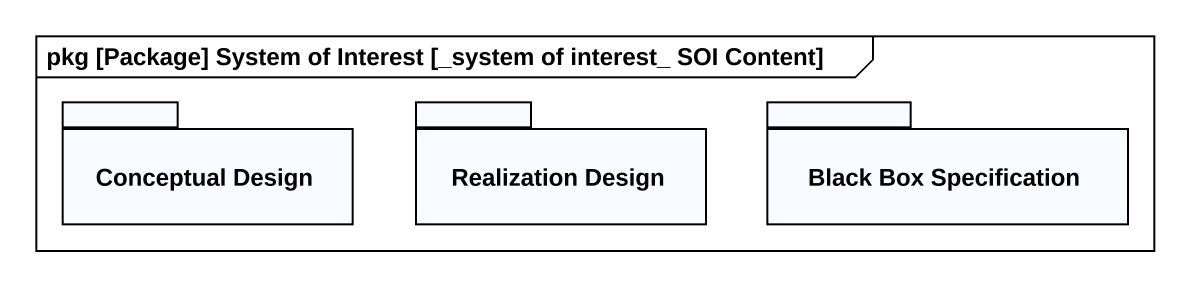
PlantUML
@startuml
mainframe pkg [Package] System of Interest [_system of interest_ SOI Content]
package "Conceptual Design" as Conceptual_Design {
}
package "Realization Design" as Realization_Design {
}
package "Black Box Specification" as Black_Box_Specification {
}
@enduml
